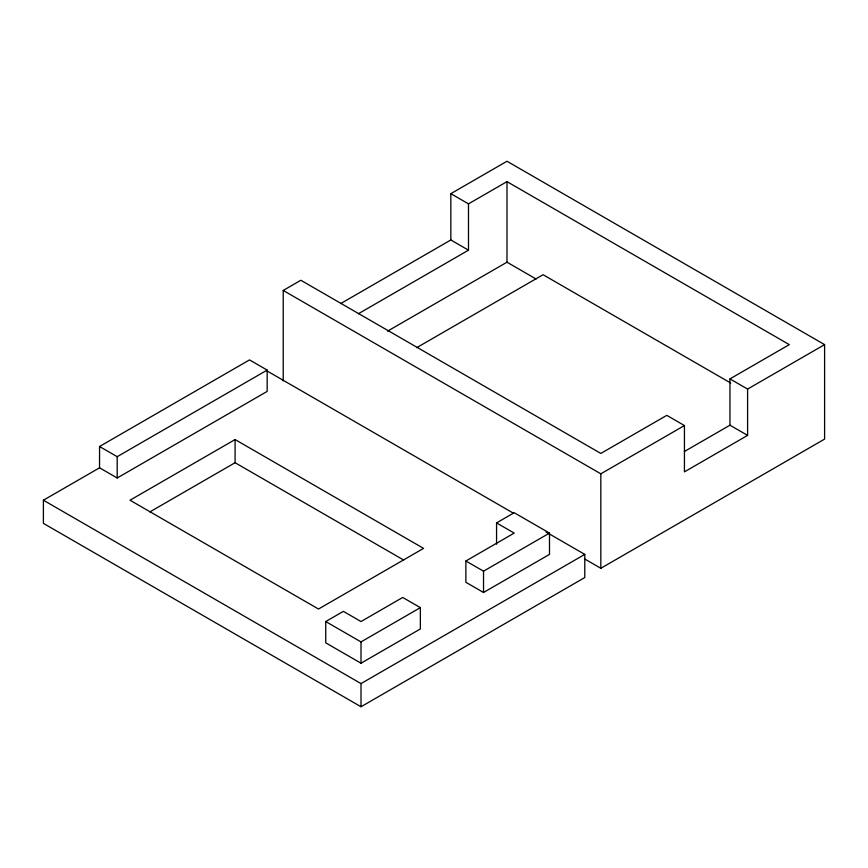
<?xml version="1.0" encoding="UTF-8"?>
<svg xmlns="http://www.w3.org/2000/svg" width="868" height="868" viewBox="0 0 868 868"><rect width="100%" height="100%" fill="white"/><g stroke="black" fill="none" stroke-linecap="round" stroke-linejoin="round"><path stroke-width="1.3" d="M283.218 380.868L283.218 290.454L300.86 280.266L600.83 453.443L666.798 415.36L684.44 425.548L684.44 471.856L747.598 435.389L747.598 389.081L824.6 344.629L824.6 439.099L600.83 568.29L584.424 558.818M340.701 303.572L450.839 239.98L450.839 193.672L506.988 161.253L824.6 344.629M450.839 193.672L468.492 203.861L506.988 181.629L789.305 344.629L729.955 378.893L729.955 425.201L684.342 451.534M99.549 467.809L99.549 446.499L249.528 359.905L267.17 370.094L267.17 391.403L117.191 477.986L99.549 467.809L43.4 500.218L43.4 523.371L361.012 706.747L584.782 577.545L584.782 554.392L546.113 532.062M358.343 313.76L468.492 250.168L468.492 203.861M99.549 446.499L117.191 456.687L267.17 370.094M387.573 331.142L506.988 262.201L536.099 279.008M235.087 439.555L130.026 500.218L318.502 609.032L423.573 548.381L235.087 439.555L235.087 462.709L403.674 560.044M416.64 347.699L543.075 274.711L730.682 383.016M149.871 511.914L235.087 462.709M325.728 621.542L343.37 611.354L361.012 621.542L402.719 597.455L420.362 607.643L420.362 628.953L361.012 663.217L325.728 642.841L325.728 621.542L361.012 641.919L420.362 607.643M496.561 522.905L514.203 512.717L549.498 533.093L549.498 554.392L483.53 592.486L465.877 582.298L465.877 560.999L514.203 533.093L496.561 522.905L496.561 544.214M283.218 290.454L600.83 473.819L684.44 425.548M465.877 560.999L483.53 571.177L549.498 533.093M43.4 500.218L361.012 683.593L584.782 554.392M729.955 378.893L747.598 389.081M450.839 239.98L468.492 250.168M729.955 425.201L747.598 435.389M267.17 371.027L513.292 513.118M600.83 473.819L600.83 568.29M506.988 181.629L506.988 262.201M483.53 571.177L483.53 592.486M361.012 641.919L361.012 663.217M361.012 683.593L361.012 706.747M117.191 456.687L117.191 477.986"/></g></svg>
